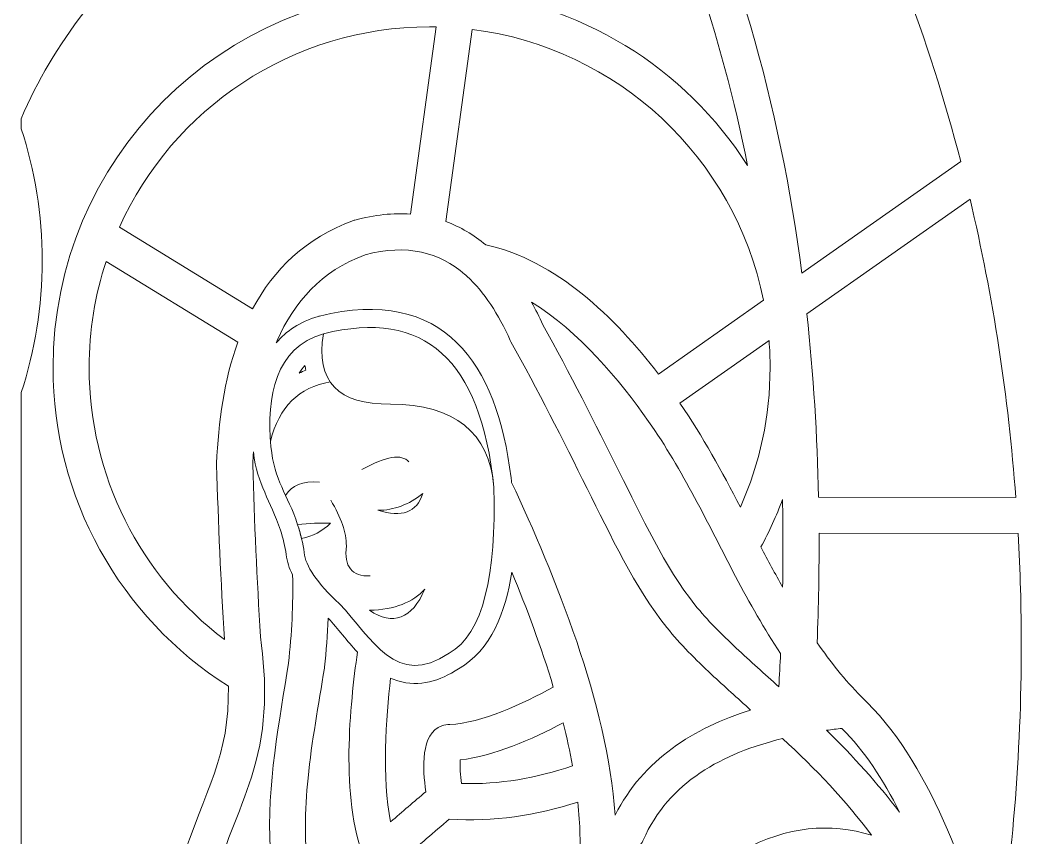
# Model space of a CAD drawing. Header units: millimetres. Extents: x -1990 to 1990, y -412 to 412.
# Drawn here: x -379 to -294.4, y 156.7 to 224.5 of the extents above; entities that cross this region are included whole.
import ezdxf

# ---------------------------------------------------------------- set-up
doc = ezdxf.new("R2010")
doc.units = ezdxf.units.MM
doc.header["$MEASUREMENT"] = 0
doc.layers.add('Camada 1', color=7, linetype='Continuous')

msp = doc.modelspace()

# ---------------------------------------------------------------- linework, layer by layer
at = {"layer": 'Camada 1', "color": 250, "lineweight": 9}
for points, knots in [([(-530.9787, 202.5711), (-530.9787, 202.5711), (-530.9787, 142.3711), (-530.9787, 142.3711), (-530.9787, 142.3711), (-530.9787, 142.3711), (-533.9787, 142.3711), (-533.9787, 142.3711), (-533.9787, 142.3711), (-533.9787, 142.3711), (-533.9787, 82.1711), (-533.9787, 82.1711), (-533.9787, 82.1711), (-533.9787, 82.1711), (-530.9787, 82.1711), (-530.9787, 82.1711), (-530.9787, 82.1711), (-530.9787, 82.1711), (-530.9787, 21.9711), (-530.9787, 21.9711), (-530.9787, 21.9711), (-530.9787, 21.9711), (-470.7787, 21.9711), (-470.7787, 21.9711), (-470.7787, 21.9711), (-470.7787, 21.9711), (-470.7787, 18.9711), (-470.7787, 18.9711), (-470.7787, 18.9711), (-470.7787, 18.9711), (-410.5787, 18.9711), (-410.5787, 18.9711), (-410.5787, 18.9711), (-410.5787, 18.9711), (-410.5787, 21.9711), (-410.5787, 21.9711), (-410.5787, 21.9711), (-410.5787, 21.9711), (-350.3787, 21.9711), (-350.3787, 21.9711), (-350.3787, 21.9711), (-350.3787, 21.9711), (-350.3787, 18.9711), (-350.3787, 18.9711), (-350.3787, 18.9711), (-350.3787, 18.9711), (-290.1787, 18.9711), (-290.1787, 18.9711), (-290.1787, 18.9711), (-290.1787, 18.9711), (-290.1787, 21.9711), (-290.1787, 21.9711), (-290.1787, 21.9711), (-290.1787, 21.9711), (-229.9787, 21.9711), (-229.9787, 21.9711), (-229.9787, 21.9711), (-229.9787, 21.9711), (-229.9787, 82.1711), (-229.9787, 82.1711), (-229.9787, 82.1711), (-229.9787, 82.1711), (-226.9787, 82.1711), (-226.9787, 82.1711), (-226.9787, 82.1711), (-226.9787, 82.1711), (-226.9787, 142.3711), (-226.9787, 142.3711), (-226.9787, 142.3711), (-226.9787, 142.3711), (-229.9787, 142.3711), (-229.9787, 142.3711), (-229.9787, 142.3711), (-229.9787, 142.3711), (-229.9787, 202.5711), (-229.9787, 202.5711), (-229.9787, 202.5711), (-229.9787, 202.5711), (-226.9787, 202.5711), (-226.9787, 202.5711), (-226.9787, 202.5711), (-226.9787, 202.5711), (-226.9787, 262.7711), (-226.9787, 262.7711), (-226.9787, 262.7711), (-226.9787, 262.7711), (-229.9787, 262.7711), (-229.9787, 262.7711), (-229.9787, 262.7711), (-229.9787, 262.7711), (-229.9787, 322.9711), (-229.9787, 322.9711), (-229.9787, 322.9711), (-229.9787, 322.9711), (-290.1787, 322.9711), (-290.1787, 322.9711), (-290.1787, 322.9711), (-290.1787, 322.9711), (-290.1787, 325.9711), (-290.1787, 325.9711), (-290.1787, 325.9711), (-290.1787, 325.9711), (-350.3787, 325.9711), (-350.3787, 325.9711), (-350.3787, 325.9711), (-350.3787, 325.9711), (-350.3787, 322.9711), (-350.3787, 322.9711), (-350.3787, 322.9711), (-350.3787, 322.9711), (-410.5787, 322.9711), (-410.5787, 322.9711), (-410.5787, 322.9711), (-410.5787, 322.9711), (-410.5787, 325.9711), (-410.5787, 325.9711), (-410.5787, 325.9711), (-410.5787, 325.9711), (-470.7787, 325.9711), (-470.7787, 325.9711), (-470.7787, 325.9711), (-470.7787, 325.9711), (-470.7787, 322.9711), (-470.7787, 322.9711), (-470.7787, 322.9711), (-470.7787, 322.9711), (-530.9787, 322.9711), (-530.9787, 322.9711), (-530.9787, 322.9711), (-530.9787, 322.9711), (-530.9787, 262.7711), (-530.9787, 262.7711), (-530.9787, 262.7711), (-530.9787, 262.7711), (-533.9787, 262.7711), (-533.9787, 262.7711), (-533.9787, 262.7711), (-533.9787, 262.7711), (-533.9787, 202.5711), (-533.9787, 202.5711), (-533.9787, 202.5711), (-533.9787, 202.5711), (-530.9787, 202.5711), (-530.9787, 202.5711)], [0, 0, 0, 0, 0.027027, 0.027027, 0.027027, 0.027027, 0.0540541, 0.0540541, 0.0540541, 0.0540541, 0.0810811, 0.0810811, 0.0810811, 0.0810811, 0.1081081, 0.1081081, 0.1081081, 0.1081081, 0.1351351, 0.1351351, 0.1351351, 0.1351351, 0.1621622, 0.1621622, 0.1621622, 0.1621622, 0.1891892, 0.1891892, 0.1891892, 0.1891892, 0.2162162, 0.2162162, 0.2162162, 0.2162162, 0.2432432, 0.2432432, 0.2432432, 0.2432432, 0.2702703, 0.2702703, 0.2702703, 0.2702703, 0.2972973, 0.2972973, 0.2972973, 0.2972973, 0.3243243, 0.3243243, 0.3243243, 0.3243243, 0.3513514, 0.3513514, 0.3513514, 0.3513514, 0.3783784, 0.3783784, 0.3783784, 0.3783784, 0.4054054, 0.4054054, 0.4054054, 0.4054054, 0.4324324, 0.4324324, 0.4324324, 0.4324324, 0.4594595, 0.4594595, 0.4594595, 0.4594595, 0.4864865, 0.4864865, 0.4864865, 0.4864865, 0.5135135, 0.5135135, 0.5135135, 0.5135135, 0.5405405, 0.5405405, 0.5405405, 0.5405405, 0.5675676, 0.5675676, 0.5675676, 0.5675676, 0.5945946, 0.5945946, 0.5945946, 0.5945946, 0.6216216, 0.6216216, 0.6216216, 0.6216216, 0.6486486, 0.6486486, 0.6486486, 0.6486486, 0.6756757, 0.6756757, 0.6756757, 0.6756757, 0.7027027, 0.7027027, 0.7027027, 0.7027027, 0.7297297, 0.7297297, 0.7297297, 0.7297297, 0.7567568, 0.7567568, 0.7567568, 0.7567568, 0.7837838, 0.7837838, 0.7837838, 0.7837838, 0.8108108, 0.8108108, 0.8108108, 0.8108108, 0.8378378, 0.8378378, 0.8378378, 0.8378378, 0.8648649, 0.8648649, 0.8648649, 0.8648649, 0.8918919, 0.8918919, 0.8918919, 0.8918919, 0.9189189, 0.9189189, 0.9189189, 0.9189189, 0.9459459, 0.9459459, 0.9459459, 0.9459459, 1, 1, 1, 1]), ([(-378.9787, 144.2378), (-377.9272, 143.5616), (-376.8682, 142.8977), (-375.8272, 142.2302), (-375.8272, 142.2302), (-374.1787, 141.1736), (-372.3466, 140.0165), (-370.6459, 138.77), (-370.6459, 138.77), (-369.5557, 140.0321), (-368.2486, 141.047), (-366.7087, 141.5003), (-366.7087, 141.5003), (-368.2132, 145.4588), (-367.0456, 150.515), (-365.8108, 154.2704), (-365.8108, 154.2704), (-363.6487, 160.8458), (-361.6594, 163.4063), (-361.7776, 169.2641), (-361.7776, 169.2641), (-370.8208, 174.9902), (-376.3366, 184.9262), (-376.3366, 195.7001), (-376.3366, 195.7001), (-376.3366, 212.9717), (-362.3344, 226.9739), (-345.0628, 226.9739), (-345.0628, 226.9739), (-344.2798, 226.9739), (-343.5037, 226.9451), (-342.7351, 226.8887), (-342.7351, 226.8887), (-342.7174, 226.8875), (-342.6994, 226.8863), (-342.6817, 226.8845), (-342.6817, 226.8845), (-332.5768, 226.1237), (-323.8114, 220.5608), (-318.6616, 212.4713), (-318.6616, 212.4713), (-320.8327, 223.3073), (-324.322, 233.8097), (-329.5027, 243.6311), (-329.5027, 243.6311), (-344.3218, 243.593), (-359.3347, 239.7344), (-369.9943, 229.3754), (-369.9943, 229.3754), (-371.3461, 228.062), (-372.6076, 226.6577), (-373.7665, 225.1712), (-373.7665, 225.1712), (-375.8776, 222.4643), (-377.6281, 219.509), (-378.9787, 216.3548), (-378.9787, 216.3548), (-378.9787, 216.3548), (-378.9787, 215.5232), (-378.9787, 215.5232), (-378.9787, 215.5232), (-377.8423, 212.0771), (-377.2276, 208.394), (-377.2276, 204.5675), (-377.2276, 204.5675), (-377.2276, 200.789), (-377.8345, 197.1041), (-378.9787, 193.6283), (-378.9787, 193.6283), (-378.9787, 193.6283), (-378.9787, 144.2378), (-378.9787, 144.2378)], [0, 0, 0, 0, 0.0526316, 0.0526316, 0.0526316, 0.0526316, 0.1052632, 0.1052632, 0.1052632, 0.1052632, 0.1578947, 0.1578947, 0.1578947, 0.1578947, 0.2105263, 0.2105263, 0.2105263, 0.2105263, 0.2631579, 0.2631579, 0.2631579, 0.2631579, 0.3157895, 0.3157895, 0.3157895, 0.3157895, 0.3684211, 0.3684211, 0.3684211, 0.3684211, 0.4210526, 0.4210526, 0.4210526, 0.4210526, 0.4736842, 0.4736842, 0.4736842, 0.4736842, 0.5263158, 0.5263158, 0.5263158, 0.5263158, 0.5789474, 0.5789474, 0.5789474, 0.5789474, 0.6315789, 0.6315789, 0.6315789, 0.6315789, 0.6842105, 0.6842105, 0.6842105, 0.6842105, 0.7368421, 0.7368421, 0.7368421, 0.7368421, 0.7894737, 0.7894737, 0.7894737, 0.7894737, 0.8421053, 0.8421053, 0.8421053, 0.8421053, 0.8947368, 0.8947368, 0.8947368, 0.8947368, 1, 1, 1, 1]), ([(-312.1276, 242.0189), (-316.6249, 242.8532), (-321.3316, 243.4019), (-326.0947, 243.5735), (-326.0947, 243.5735), (-319.7305, 231.0386), (-315.9847, 217.472), (-314.146, 203.5334), (-314.146, 203.5334), (-314.146, 203.5334), (-300.9634, 212.8046), (-300.9634, 212.8046), (-300.9634, 212.8046), (-303.5971, 222.9485), (-307.294, 232.799), (-312.1276, 242.0189)], [0, 0, 0, 0, 0.2, 0.2, 0.2, 0.2, 0.4, 0.4, 0.4, 0.4, 0.6, 0.6, 0.6, 0.6, 1, 1, 1, 1]), ([(-359.761, 200.5859), (-358.0171, 203.8289), (-355.3576, 206.4644), (-351.3853, 207.9014), (-351.3853, 207.9014), (-351.3442, 207.9161), (-351.3088, 207.9272), (-351.2668, 207.9386), (-351.2668, 207.9386), (-349.609, 208.3871), (-348.0739, 208.5434), (-346.6555, 208.4432), (-346.6555, 208.4432), (-346.6555, 208.4432), (-344.5282, 223.9688), (-344.5282, 223.9688), (-344.5282, 223.9688), (-344.7058, 223.9721), (-344.8843, 223.9739), (-345.0628, 223.9739), (-345.0628, 223.9739), (-356.5219, 223.9739), (-366.3883, 217.1576), (-370.8289, 207.3584), (-370.8289, 207.3584), (-370.8289, 207.3584), (-359.761, 200.5859), (-359.761, 200.5859)], [0, 0, 0, 0, 0.125, 0.125, 0.125, 0.125, 0.25, 0.25, 0.25, 0.25, 0.375, 0.375, 0.375, 0.375, 0.5, 0.5, 0.5, 0.5, 0.625, 0.625, 0.625, 0.625, 0.75, 0.75, 0.75, 0.75, 1, 1, 1, 1]), ([(-343.7125, 207.8207), (-342.502, 207.3773), (-341.3965, 206.7188), (-340.3897, 205.877), (-340.3897, 205.877), (-334.5598, 204.6215), (-329.7034, 199.8956), (-326.0497, 195.1619), (-326.0497, 195.1619), (-326.0497, 195.1619), (-317.3404, 201.2867), (-317.3404, 201.2867), (-317.3404, 201.2867), (-319.7074, 213.0965), (-329.4313, 222.2471), (-341.5291, 223.7552), (-341.5291, 223.7552), (-341.5291, 223.7552), (-343.7125, 207.8207), (-343.7125, 207.8207)], [0, 0, 0, 0, 0.1666667, 0.1666667, 0.1666667, 0.1666667, 0.3333333, 0.3333333, 0.3333333, 0.3333333, 0.5, 0.5, 0.5, 0.5, 0.6666667, 0.6666667, 0.6666667, 0.6666667, 1, 1, 1, 1]), ([(-300.1873, 209.6831), (-300.1873, 209.6831), (-313.7377, 200.153), (-313.7377, 200.153), (-313.7377, 200.153), (-313.1851, 195.1181), (-312.8722, 190.0418), (-312.7651, 184.955), (-312.7651, 184.955), (-312.7651, 184.955), (-296.3851, 184.9346), (-296.3851, 184.9346), (-296.3851, 184.9346), (-297.0037, 193.235), (-298.2583, 201.5417), (-300.1873, 209.6831)], [0, 0, 0, 0, 0.2, 0.2, 0.2, 0.2, 0.4, 0.4, 0.4, 0.4, 0.6, 0.6, 0.6, 0.6, 1, 1, 1, 1]), ([(-357.7195, 197.9423), (-357.742, 197.8784), (-357.7693, 197.8154), (-357.8041, 197.747), (-357.8041, 197.747), (-356.9749, 198.7265), (-355.8388, 199.5005), (-354.3169, 199.9532), (-354.3169, 199.9532), (-354.2842, 199.9628), (-354.2515, 199.9715), (-354.2185, 199.979), (-354.2185, 199.979), (-343.8757, 202.4921), (-339.4663, 196.1018), (-338.3011, 186.5609), (-338.3011, 186.5609), (-338.2831, 186.4331), (-338.2672, 186.305), (-338.2534, 186.1766), (-338.2534, 186.1766), (-334.6636, 178.49), (-330.3034, 167.8382), (-329.6545, 158.5733), (-329.6545, 158.5733), (-327.3238, 163.1726), (-323.1193, 165.8081), (-318.4078, 167.2889), (-318.4078, 167.2889), (-319.4968, 168.2642), (-320.5825, 169.2428), (-321.649, 170.2388), (-321.649, 170.2388), (-322.966, 171.4691), (-324.2413, 172.7327), (-325.3708, 174.1406), (-325.3708, 174.1406), (-328.021, 177.4427), (-330.0844, 181.8812), (-331.9747, 185.6576), (-331.9747, 185.6576), (-334.0183, 189.74), (-336.0871, 193.8614), (-338.3086, 197.8499), (-338.3086, 197.8499), (-338.3299, 197.8883), (-338.3467, 197.9216), (-338.3647, 197.9615), (-338.3647, 197.9615), (-339.3457, 200.1299), (-340.5172, 201.9713), (-341.9674, 203.2874), (-341.9674, 203.2874), (-342.0268, 203.3327), (-342.0829, 203.3825), (-342.1348, 203.4359), (-342.1348, 203.4359), (-344.2366, 205.2581), (-346.9135, 205.9922), (-350.4229, 205.0589), (-350.4229, 205.0589), (-354.0622, 203.7236), (-356.3293, 201.1031), (-357.7195, 197.9423)], [0, 0, 0, 0, 0.0588235, 0.0588235, 0.0588235, 0.0588235, 0.1176471, 0.1176471, 0.1176471, 0.1176471, 0.1764706, 0.1764706, 0.1764706, 0.1764706, 0.2352941, 0.2352941, 0.2352941, 0.2352941, 0.2941176, 0.2941176, 0.2941176, 0.2941176, 0.3529412, 0.3529412, 0.3529412, 0.3529412, 0.4117647, 0.4117647, 0.4117647, 0.4117647, 0.4705882, 0.4705882, 0.4705882, 0.4705882, 0.5294118, 0.5294118, 0.5294118, 0.5294118, 0.5882353, 0.5882353, 0.5882353, 0.5882353, 0.6470588, 0.6470588, 0.6470588, 0.6470588, 0.7058824, 0.7058824, 0.7058824, 0.7058824, 0.7647059, 0.7647059, 0.7647059, 0.7647059, 0.8235294, 0.8235294, 0.8235294, 0.8235294, 0.8823529, 0.8823529, 0.8823529, 0.8823529, 1, 1, 1, 1]), ([(-362.0986, 173.1317), (-362.3998, 177.9656), (-362.6173, 182.804), (-362.7496, 187.6451), (-362.7496, 187.6451), (-362.7505, 187.6793), (-362.7505, 187.7087), (-362.749, 187.7432), (-362.749, 187.7432), (-362.6176, 191.1794), (-362.1229, 194.6765), (-360.9877, 197.8193), (-360.9877, 197.8193), (-360.9877, 197.8193), (-371.9347, 204.5177), (-371.9347, 204.5177), (-371.9347, 204.5177), (-372.8446, 201.743), (-373.3366, 198.779), (-373.3366, 195.7001), (-373.3366, 195.7001), (-373.3366, 186.7475), (-369.1261, 178.4384), (-362.0986, 173.1317)], [0, 0, 0, 0, 0.1428571, 0.1428571, 0.1428571, 0.1428571, 0.2857143, 0.2857143, 0.2857143, 0.2857143, 0.4285714, 0.4285714, 0.4285714, 0.4285714, 0.5714286, 0.5714286, 0.5714286, 0.5714286, 0.7142857, 0.7142857, 0.7142857, 0.7142857, 1, 1, 1, 1]), ([(-316.0612, 169.214), (-316.009, 170.1365), (-315.9625, 171.0599), (-315.922, 171.9839), (-315.922, 171.9839), (-317.2792, 174.0167), (-318.4867, 176.1524), (-319.657, 178.3772), (-319.657, 178.3772), (-321.9556, 182.7482), (-324.0289, 187.178), (-326.8831, 191.2349), (-326.8831, 191.2349), (-329.3017, 194.6723), (-332.6455, 198.7223), (-336.5962, 201.1187), (-336.5962, 201.1187), (-336.265, 200.5247), (-335.9521, 199.9025), (-335.6578, 199.2557), (-335.6578, 199.2557), (-333.4261, 195.2453), (-331.3462, 191.1041), (-329.2921, 187.0004), (-329.2921, 187.0004), (-327.5182, 183.4565), (-325.5178, 179.1167), (-323.0311, 176.0183), (-323.0311, 176.0183), (-321.9934, 174.7247), (-320.8114, 173.5616), (-319.6012, 172.4315), (-319.6012, 172.4315), (-318.4375, 171.3443), (-317.2501, 170.2778), (-316.0612, 169.214)], [0, 0, 0, 0, 0.1, 0.1, 0.1, 0.1, 0.2, 0.2, 0.2, 0.2, 0.3, 0.3, 0.3, 0.3, 0.4, 0.4, 0.4, 0.4, 0.5, 0.5, 0.5, 0.5, 0.6, 0.6, 0.6, 0.6, 0.7, 0.7, 0.7, 0.7, 0.8, 0.8, 0.8, 0.8, 1, 1, 1, 1]), ([(-324.2767, 192.7412), (-322.366, 189.9905), (-320.7892, 187.0637), (-319.2607, 184.1204), (-319.2607, 184.1204), (-317.6281, 187.7528), (-316.7887, 191.6867), (-316.7887, 195.7001), (-316.7887, 195.7001), (-316.7887, 196.4558), (-316.8184, 197.2049), (-316.8766, 197.9456), (-316.8766, 197.9456), (-316.8766, 197.9456), (-324.2767, 192.7412), (-324.2767, 192.7412)], [0, 0, 0, 0, 0.2, 0.2, 0.2, 0.2, 0.4, 0.4, 0.4, 0.4, 0.6, 0.6, 0.6, 0.6, 1, 1, 1, 1]), ([(-355.339, 195.4943), (-355.3675, 195.6215), (-355.3927, 195.7517), (-355.4143, 195.8846), (-355.4143, 195.8846), (-355.5994, 195.6821), (-355.762, 195.4628), (-355.9048, 195.2297), (-355.9048, 195.2297), (-355.7221, 195.3251), (-355.5337, 195.4133), (-355.339, 195.4943)], [0, 0, 0, 0, 0.25, 0.25, 0.25, 0.25, 0.5, 0.5, 0.5, 0.5, 1, 1, 1, 1]), ([(-359.698, 188.6975), (-359.719, 188.3561), (-359.7361, 188.0156), (-359.7493, 187.6772), (-359.7493, 187.6772), (-359.6185, 182.9057), (-359.404, 178.1363), (-359.1079, 173.372), (-359.1079, 173.372), (-358.5922, 169.5074), (-358.5631, 166.0538), (-359.6884, 162.2918), (-359.6884, 162.2918), (-360.5893, 159.2813), (-361.969, 156.3494), (-362.9608, 153.3332), (-362.9608, 153.3332), (-363.9019, 150.4709), (-365.119, 145.8398), (-363.9214, 142.6145), (-363.9214, 142.6145), (-362.8273, 143.4611), (-361.5757, 144.0662), (-360.1561, 144.2471), (-360.1561, 144.2471), (-356.4313, 144.7217), (-353.0326, 142.0898), (-350.4178, 139.1897), (-350.4178, 139.1897), (-350.422, 139.2893), (-350.4253, 139.3886), (-350.4277, 139.4879), (-350.4277, 139.4879), (-350.5363, 140.693), (-350.7517, 142.0952), (-351.2347, 143.2478), (-351.2347, 143.2478), (-361.2313, 148.7285), (-358.2346, 161.9759), (-356.7721, 171.1811), (-356.7721, 171.1811), (-356.5312, 173.591), (-356.3683, 176.0708), (-356.446, 178.4978), (-356.446, 178.4978), (-356.7217, 179.0438), (-356.9119, 179.609), (-356.968, 180.1805), (-356.968, 180.1805), (-357.0706, 180.8654), (-357.2392, 181.5407), (-357.4525, 182.1992), (-357.4525, 182.1992), (-358.2679, 184.7135), (-359.374, 185.9246), (-359.698, 188.6975)], [0, 0, 0, 0, 0.0666667, 0.0666667, 0.0666667, 0.0666667, 0.1333333, 0.1333333, 0.1333333, 0.1333333, 0.2, 0.2, 0.2, 0.2, 0.2666667, 0.2666667, 0.2666667, 0.2666667, 0.3333333, 0.3333333, 0.3333333, 0.3333333, 0.4, 0.4, 0.4, 0.4, 0.4666667, 0.4666667, 0.4666667, 0.4666667, 0.5333333, 0.5333333, 0.5333333, 0.5333333, 0.6, 0.6, 0.6, 0.6, 0.6666667, 0.6666667, 0.6666667, 0.6666667, 0.7333333, 0.7333333, 0.7333333, 0.7333333, 0.8, 0.8, 0.8, 0.8, 0.8666667, 0.8666667, 0.8666667, 0.8666667, 1, 1, 1, 1]), ([(-353.2732, 184.7033), (-352.4131, 183.2639), (-351.9808, 181.9994), (-351.9763, 180.9098), (-351.9763, 180.9098), (-352.1806, 179.1809), (-351.5212, 178.3487), (-349.9987, 178.4135)], [0, 0, 0, 0, 0.3333333, 0.3333333, 0.3333333, 0.3333333, 1, 1, 1, 1]), ([(-345.6217, 185.2544), (-346.7974, 184.3253), (-348.0403, 183.8606), (-349.3501, 183.8603), (-349.3501, 183.8603), (-347.3692, 183.2291), (-346.1263, 183.6938), (-345.6217, 185.2544)], [0, 0, 0, 0, 0.3333333, 0.3333333, 0.3333333, 0.3333333, 1, 1, 1, 1]), ([(-317.5501, 180.818), (-316.9651, 179.6987), (-316.3711, 178.5857), (-315.7528, 177.4877), (-315.7528, 177.4877), (-315.7108, 179.9075), (-315.7123, 182.3282), (-315.7609, 184.7474), (-315.7609, 184.7474), (-316.2634, 183.4028), (-316.8607, 182.0903), (-317.5501, 180.818)], [0, 0, 0, 0, 0.25, 0.25, 0.25, 0.25, 0.5, 0.5, 0.5, 0.5, 1, 1, 1, 1]), ([(-355.7035, 181.5215), (-354.7504, 181.7), (-353.9512, 182.123), (-353.3056, 182.7902), (-353.3056, 182.7902), (-354.1723, 182.8313), (-355.0789, 182.7884), (-356.0257, 182.6618), (-356.0257, 182.6618), (-355.9009, 182.276), (-355.7935, 181.8959), (-355.7035, 181.5215)], [0, 0, 0, 0, 0.25, 0.25, 0.25, 0.25, 0.5, 0.5, 0.5, 0.5, 1, 1, 1, 1]), ([(-312.8827, 172.8683), (-311.7928, 171.305), (-310.5952, 169.8044), (-309.2338, 168.3977), (-309.2338, 168.3977), (-303.6163, 163.1729), (-300.2716, 153.7958), (-298.2088, 145.4462), (-298.2088, 145.4462), (-296.6734, 154.4858), (-295.9297, 163.6424), (-295.9297, 172.6898), (-295.9297, 172.6898), (-295.9297, 175.7618), (-296.0164, 178.8464), (-296.1898, 181.9343), (-296.1898, 181.9343), (-296.1898, 181.9343), (-312.7258, 181.955), (-312.7258, 181.955), (-312.7258, 181.955), (-312.7096, 178.9256), (-312.7642, 175.8944), (-312.8827, 172.8683)], [0, 0, 0, 0, 0.1428571, 0.1428571, 0.1428571, 0.1428571, 0.2857143, 0.2857143, 0.2857143, 0.2857143, 0.4285714, 0.4285714, 0.4285714, 0.4285714, 0.5714286, 0.5714286, 0.5714286, 0.5714286, 0.7142857, 0.7142857, 0.7142857, 0.7142857, 1, 1, 1, 1]), ([(-338.242, 178.7333), (-338.7538, 175.4339), (-339.9628, 172.2377), (-342.6661, 170.7128), (-342.6661, 170.7128), (-344.1871, 169.703), (-345.9025, 169.1477), (-347.7085, 169.7099), (-347.7085, 169.7099), (-347.9137, 169.7738), (-348.1129, 169.85), (-348.3067, 169.9373), (-348.3067, 169.9373), (-348.6838, 166.6391), (-349.0498, 161.6543), (-348.301, 158.009), (-348.301, 158.009), (-347.3311, 158.8457), (-346.3564, 159.6773), (-345.3823, 160.508), (-345.3823, 160.508), (-345.6349, 162.4199), (-345.8452, 165.3437), (-344.0398, 165.9797), (-344.0398, 165.9797), (-343.8337, 166.0523), (-343.6168, 166.0877), (-343.3987, 166.0862), (-343.3987, 166.0862), (-340.7332, 166.2122), (-337.3336, 167.8076), (-334.7941, 169.1912), (-334.7941, 169.1912), (-335.7781, 172.4741), (-336.9943, 175.7243), (-338.242, 178.7333)], [0, 0, 0, 0, 0.1, 0.1, 0.1, 0.1, 0.2, 0.2, 0.2, 0.2, 0.3, 0.3, 0.3, 0.3, 0.4, 0.4, 0.4, 0.4, 0.5, 0.5, 0.5, 0.5, 0.6, 0.6, 0.6, 0.6, 0.7, 0.7, 0.7, 0.7, 0.8, 0.8, 0.8, 0.8, 1, 1, 1, 1]), ([(-345.4594, 177.311), (-346.4269, 176.2181), (-347.9617, 175.6346), (-350.0635, 175.5602), (-350.0635, 175.5602), (-348.0832, 174.248), (-346.5484, 174.8315), (-345.4594, 177.311)], [0, 0, 0, 0, 0.3333333, 0.3333333, 0.3333333, 0.3333333, 1, 1, 1, 1]), ([(-353.4829, 174.9017), (-353.5459, 173.54), (-353.6566, 172.1801), (-353.7913, 170.8388), (-353.7913, 170.8388), (-353.7943, 170.8088), (-353.7976, 170.7833), (-353.8024, 170.7536), (-353.8024, 170.7536), (-354.2839, 167.7173), (-354.8548, 164.705), (-355.1596, 161.642), (-355.1596, 161.642), (-355.6888, 156.3308), (-355.5622, 150.3206), (-351.2878, 146.879), (-351.2878, 146.879), (-350.2483, 148.1807), (-347.9437, 148.1363), (-346.8736, 145.6823), (-346.8736, 145.6823), (-346.8628, 145.6577), (-346.8544, 145.6364), (-346.8448, 145.6115), (-346.8448, 145.6115), (-346.7191, 145.2779), (-346.387, 144.4358), (-346.0462, 143.7671), (-346.0462, 143.7671), (-345.4705, 145.2722), (-345.526, 146.7113), (-346.2733, 148.1537), (-346.2733, 148.1537), (-346.2943, 148.1945), (-346.3108, 148.2302), (-346.3285, 148.2728), (-346.3285, 148.2728), (-346.6729, 149.1101), (-347.0026, 150.0563), (-347.179, 151.0106), (-347.179, 151.0106), (-348.6067, 151.7399), (-349.6198, 152.9918), (-350.3236, 154.5548), (-350.3236, 154.5548), (-350.4142, 154.6967), (-350.4781, 154.8503), (-350.5159, 155.0084), (-350.5159, 155.0084), (-352.5121, 160.0139), (-351.6529, 167.7935), (-351.0628, 172.088), (-351.0628, 172.088), (-351.9148, 173.0117), (-352.6879, 174.0359), (-353.4829, 174.9017)], [0, 0, 0, 0, 0.0666667, 0.0666667, 0.0666667, 0.0666667, 0.1333333, 0.1333333, 0.1333333, 0.1333333, 0.2, 0.2, 0.2, 0.2, 0.2666667, 0.2666667, 0.2666667, 0.2666667, 0.3333333, 0.3333333, 0.3333333, 0.3333333, 0.4, 0.4, 0.4, 0.4, 0.4666667, 0.4666667, 0.4666667, 0.4666667, 0.5333333, 0.5333333, 0.5333333, 0.5333333, 0.6, 0.6, 0.6, 0.6, 0.6666667, 0.6666667, 0.6666667, 0.6666667, 0.7333333, 0.7333333, 0.7333333, 0.7333333, 0.8, 0.8, 0.8, 0.8, 0.8666667, 0.8666667, 0.8666667, 0.8666667, 1, 1, 1, 1]), ([(-342.4261, 161.1875), (-339.271, 161.1017), (-336.1861, 161.6372), (-333.1978, 162.6599), (-333.1978, 162.6599), (-333.4114, 163.8377), (-333.6736, 165.0296), (-333.9745, 166.2257), (-333.9745, 166.2257), (-336.5938, 164.8406), (-339.7168, 163.4693), (-342.5329, 163.1486), (-342.5329, 163.1486), (-342.5557, 162.6191), (-342.4963, 161.8541), (-342.4261, 161.1875)], [0, 0, 0, 0, 0.2, 0.2, 0.2, 0.2, 0.4, 0.4, 0.4, 0.4, 0.6, 0.6, 0.6, 0.6, 1, 1, 1, 1]), ([(-310.8223, 165.7619), (-311.2468, 165.716), (-311.6749, 165.6638), (-312.1048, 165.6047), (-312.1048, 165.6047), (-309.8863, 163.4594), (-307.8562, 161.1932), (-306.0367, 158.8007), (-306.0367, 158.8007), (-307.3897, 161.4968), (-308.9719, 163.9079), (-310.8223, 165.7619)], [0, 0, 0, 0, 0.25, 0.25, 0.25, 0.25, 0.5, 0.5, 0.5, 0.5, 1, 1, 1, 1]), ([(-308.356, 156.8948), (-310.5211, 159.755), (-313.0048, 162.4247), (-315.7636, 164.9186), (-315.7636, 164.9186), (-320.6485, 163.7231), (-325.2406, 161.3222), (-327.3202, 156.4865), (-327.3202, 156.4865), (-327.3598, 156.3938), (-327.4015, 156.3182), (-327.4582, 156.2348), (-327.4582, 156.2348), (-330.1414, 152.2943), (-334.2733, 147.1883), (-339.2569, 145.9664), (-339.2569, 145.9664), (-339.2308, 145.4387), (-339.2065, 144.911), (-339.184, 144.383), (-339.184, 144.383), (-337.4629, 145.7639), (-335.6377, 146.7344), (-333.2152, 147.3611), (-333.2152, 147.3611), (-331.0183, 147.9296), (-329.3308, 148.2497), (-327.2518, 149.3048), (-327.2518, 149.3048), (-326.1343, 149.8718), (-325.2814, 150.5564), (-324.3814, 151.4156), (-324.3814, 151.4156), (-322.5793, 153.1361), (-321.3085, 154.4096), (-319.0567, 155.6372), (-319.0567, 155.6372), (-315.3916, 157.6352), (-311.7994, 157.9619), (-308.356, 156.8948)], [0, 0, 0, 0, 0.0909091, 0.0909091, 0.0909091, 0.0909091, 0.1818182, 0.1818182, 0.1818182, 0.1818182, 0.2727273, 0.2727273, 0.2727273, 0.2727273, 0.3636364, 0.3636364, 0.3636364, 0.3636364, 0.4545455, 0.4545455, 0.4545455, 0.4545455, 0.5454545, 0.5454545, 0.5454545, 0.5454545, 0.6363636, 0.6363636, 0.6363636, 0.6363636, 0.7272727, 0.7272727, 0.7272727, 0.7272727, 0.8181818, 0.8181818, 0.8181818, 0.8181818, 1, 1, 1, 1]), ([(-347.191, 155.0012), (-347.0482, 154.7789), (-346.8931, 154.5752), (-346.7254, 154.3925), (-346.7254, 154.3925), (-346.4563, 154.7666), (-346.0858, 155.0531), (-345.5785, 155.1674), (-345.5785, 155.1674), (-344.4568, 155.42), (-343.6045, 154.637), (-343.0072, 153.8009), (-343.0072, 153.8009), (-342.9607, 153.7358), (-342.9253, 153.677), (-342.889, 153.6056), (-342.889, 153.6056), (-342.0811, 152.0063), (-341.1781, 150.3371), (-340.1422, 148.8404), (-340.1422, 148.8404), (-337.3702, 149.444), (-334.7398, 151.8422), (-332.65, 154.3181), (-332.65, 154.3181), (-332.5108, 156.0053), (-332.5606, 157.7951), (-332.7586, 159.6443), (-332.7586, 159.6443), (-336.2128, 158.5274), (-339.7843, 158.0057), (-343.4308, 158.2295), (-343.4308, 158.2295), (-344.6869, 157.1579), (-345.9451, 156.0854), (-347.191, 155.0012)], [0, 0, 0, 0, 0.1, 0.1, 0.1, 0.1, 0.2, 0.2, 0.2, 0.2, 0.3, 0.3, 0.3, 0.3, 0.4, 0.4, 0.4, 0.4, 0.5, 0.5, 0.5, 0.5, 0.6, 0.6, 0.6, 0.6, 0.7, 0.7, 0.7, 0.7, 0.8, 0.8, 0.8, 0.8, 1, 1, 1, 1])]:
    msp.add_open_spline(points, degree=3, knots=knots, dxfattribs=at)
at = {"layer": 'Camada 1', "color": 240, "lineweight": 9}
for points, knots in [([(-339.7207, 185.7731), (-340.8583, 196.4255), (-345.4516, 200.5757), (-353.8894, 198.5153), (-353.8894, 198.5153), (-354.52, 194.5547), (-352.6609, 192.6095), (-348.3127, 192.6791), (-348.3127, 192.6791), (-342.9835, 192.623), (-340.1194, 190.3208), (-339.7207, 185.7731)], [0, 0, 0, 0, 0.25, 0.25, 0.25, 0.25, 0.5, 0.5, 0.5, 0.5, 1, 1, 1, 1]), ([(-353.8894, 198.5153), (-357.8836, 197.3273), (-358.6195, 193.3304), (-358.2373, 189.1505), (-358.2373, 189.1505), (-357.9745, 186.2732), (-356.8627, 185.2424), (-356.0257, 182.6618), (-356.0257, 182.6618), (-355.7695, 181.8707), (-355.5868, 181.103), (-355.4782, 180.3587), (-355.4782, 180.3587), (-355.3849, 179.2394), (-354.4123, 177.8234), (-352.5601, 176.1113), (-352.5601, 176.1113), (-349.8454, 173.2469), (-347.8384, 169.0391), (-343.4494, 171.9935), (-343.4494, 171.9935), (-340.5766, 173.5748), (-339.5377, 178.6058), (-339.7207, 185.7731)], [0, 0, 0, 0, 0.1428571, 0.1428571, 0.1428571, 0.1428571, 0.2857143, 0.2857143, 0.2857143, 0.2857143, 0.4285714, 0.4285714, 0.4285714, 0.4285714, 0.5714286, 0.5714286, 0.5714286, 0.5714286, 0.7142857, 0.7142857, 0.7142857, 0.7142857, 1, 1, 1, 1])]:
    msp.add_open_spline(points, degree=3, knots=knots, dxfattribs=at)
msp.add_open_spline([(-353.3182, 194.5187), (-355.906, 194.0774), (-357.5581, 192.4382), (-358.2742, 189.6008)], degree=3, dxfattribs=at)
at = {"layer": 'Camada 1', "color": 250, "lineweight": 9}
for points in [[(-350.6794, 187.232), (-348.6757, 188.3492), (-347.3788, 188.5652), (-346.7884, 187.8806)], [(-354.2137, 186.1946), (-355.5976, 186.2993), (-356.5339, 185.9297), (-357.0217, 185.0852)]]:
    msp.add_open_spline(points, degree=3, dxfattribs=at)

doc.saveas('drawing.dxf')
